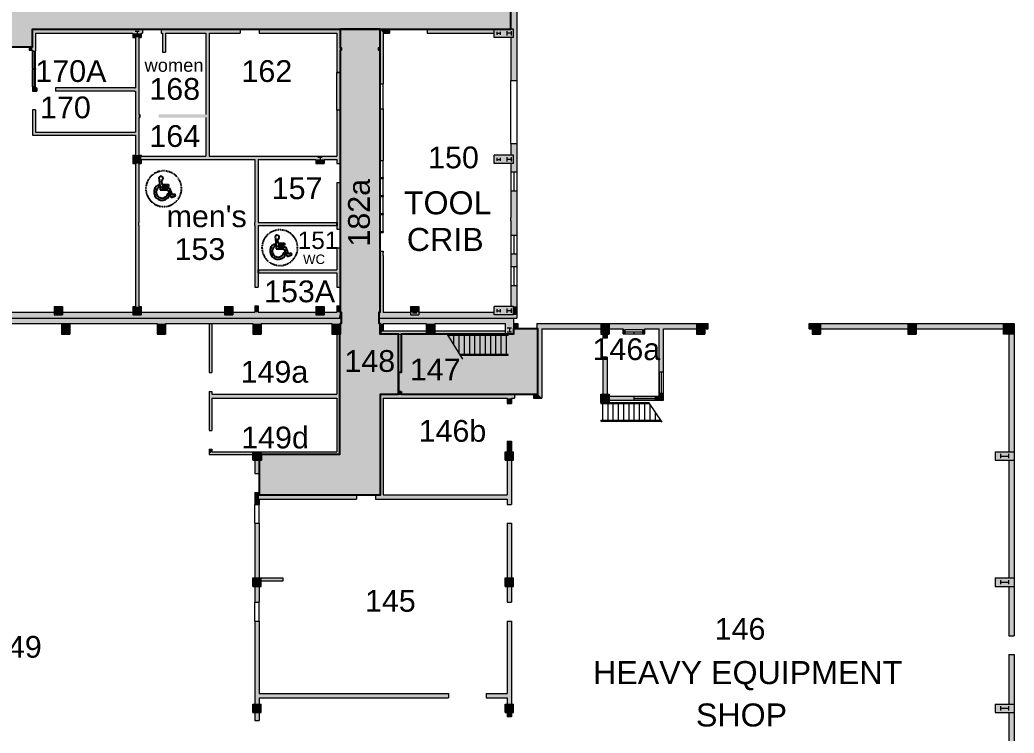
# Model space of a CAD drawing. Extents: x 268 to 100406, y 480 to 72572.
# Drawn here: x 1705 to 3596, y 1667 to 3025 of the extents above; entities that cross this region are included whole.
import ezdxf

# ---------------------------------------------------------------- set-up
doc = ezdxf.new("R2010")
doc.units = 0
doc.header["$LTSCALE"] = 0.5
doc.header["$MEASUREMENT"] = 0
doc.linetypes.add('Dash', pattern=[6, 3, -3])
doc.layers.get('0').update_dxf_attribs({"linetype": 'CONTINUOUS'})
for name, color, linetype in [('CORRIDOR HATCH', 253, 'CONTINUOUS'), ('Room Names', 7, 'CONTINUOUS'), ('SOLID', 7, 'CONTINUOUS')]:
    doc.layers.add(name, color=color, linetype=linetype)
for name, color, linetype, lineweight in [('STAIR', 7, 'CONTINUOUS', 0), ('TEXT', 7, 'CONTINUOUS', 0), ('WALL', 7, 'CONTINUOUS', 0), ('WALLS', 7, 'CONTINUOUS', 0)]:
    doc.layers.add(name, color=color, linetype=linetype, lineweight=lineweight)
doc.styles.add('STANDARD 2', font='arial.ttf')
doc.styles.add('techic', font='arial.ttf')

# ---------------------------------------------------------------- blocks, each defined once
blk = doc.blocks.new('COL')
at = {"layer": 'WALL'}
for p, q in [((-8, 8), (29, 8)), ((-8, -8), (-8, 8)), ((-4, -4), (-4, 4)), ((-4, 0), (4, 0)), ((4, -4), (4, 4)), ((17, -3), (17, 3)), ((23, 0), (17, 0)), ((23, -3), (23, 3)), ((29, -8), (29, 8)), ((-8, -8), (29, -8))]:
    blk.add_line(p, q, dxfattribs=at)
blk = doc.blocks.new('A$C29E779FC')
for p, q in [((531, 915), (538, 814)), ((563, 1145), (597, 702)), ((653, 1103), (666, 934)), ((666, 934), (945, 934)), ((673, 851), (677, 788)), ((945, 851), (673, 851)), ((945, 934), (945, 851)), ((597, 702), (926, 702)), ((677, 788), (984, 788)), ((926, 702), (1059, 375)), ((930, 568), (982, 441)), ((984, 788), (1107, 487)), ((1059, 375), (1249, 451)), ((1107, 487), (1221, 533)), ((1249, 451), (1221, 533))]:
    blk.add_line(p, q)
at = {"linetype": 'Dash'}
for start, end in [(0, 180), (180, 0)]:
    blk.add_arc((750, 750), 750, start, end, dxfattribs=at)
for centre, radius, start, end in [((639, 1189), 88.1, 279.5296, 210.6777), ((682, 607), 343, 116.094, 331.0081), ((682, 607), 252, 124.6842, 350.9794)]:
    blk.add_arc(centre, radius, start, end)

msp = doc.modelspace()

# ---------------------------------------------------------------- hatches: boundary and pattern name
at = {"layer": 'CORRIDOR HATCH'}
h = msp.add_hatch(color=256, dxfattribs=at)
h.dxf.hatch_style = 1
h.paths.add_polyline_path([(2429.5, 2317.6), (2429.5, 2312.6), (2689.6, 2312.8), (2689.6, 2436.8), (2643.6, 2436.8), (2643.6, 2426.8), (2429.5, 2426.8), (2429.5, 2353.6), (2424.5, 2353.6), (2424.5, 2317.6)])
h.paths.add_polyline_path([(2313.5, 3007.3), (2313.5, 2971.3), (2315.5, 2971.3), (2315.5, 2967.3), (2313.5, 2967.3), (2313.5, 2468.3), (2315.6, 2468.3), (2315.6, 2446.8), (2313.6, 2446.8), (2313.6, 2426.8), (2312.5, 2426.6), (2312.5, 2197.6), (2163.6, 2197.6), (2163.6, 2186.6), (2159.4, 2186.6), (2159.6, 2120.8), (2390.4, 2120.8), (2390.4, 2312.6), (2424.5, 2312.6), (2424.5, 2426.6), (2389.6, 2426.8), (2389.6, 2446.8), (2387.6, 2446.8), (2387.6, 2468.3), (2389.5, 2468.3), (2389.5, 2967.3), (2387.5, 2967.3), (2387.5, 2971.3), (2389.5, 2971.3), (2389.5, 3007.3)])
h.paths.add_polyline_path([(2451.5, 3197.3), (2451.5, 3101.3), (2582.4, 3101.3), (2582.4, 3095.3), (2618.4, 3095.3), (2618.4, 3101.3), (2638.5, 3101.3), (2638.5, 3113.3), (2649.5, 3113.3), (2649.5, 3185.3), (2638.5, 3185.3), (2638.5, 3197.3)])
h.paths.add_polyline_path([(753.5, 3093.3), (753.5, 3085.3), (747.5, 3085.3), (747.5, 3013.3), (753.5, 3013.3), (753.5, 3005.3), (865.5, 3005.3), (865.5, 2973.3), (945.5, 2973.3), (945.5, 3007.3), (1680.5, 3007.3), (1680.5, 2973.3), (1728.5, 2973.3), (1728.5, 3007.3), (2313.5, 3007.3), (2389.5, 3007.3), (2638.5, 3007.3), (2638.5, 3095.3), (2389.5, 3095.3), (2389.5, 3129.3), (2313.5, 3129.3), (2313.5, 3095.3), (1383.5, 3095.3), (1383.5, 3129.3), (1335.5, 3129.3), (1335.5, 3095.3), (945.5, 3095.3), (945.5, 3127.3), (877.5, 3127.3), (875.5, 3127.3), (875.5, 3093.3)])
h.paths.add_polyline_path([(276.5, 2972.3), (276.5, 2780.3), (372.5, 2780.3), (372.5, 2930.3), (380.5, 2930.3), (380.5, 2966.3), (372.5, 2966.3), (372.5, 2972.3)])
h.paths.add_polyline_path([(376.5, 3091.3), (376.5, 3019.3), (380.5, 3019.3), (380.5, 2980.3), (464.5, 2980.3), (464.5, 3019.3), (468.5, 3019.3), (468.5, 2976.3), (380.5, 2976.3), (380.5, 2860.3), (580, 2860.3), (580, 3005.3), (747.5, 3005.3), (747.5, 3093.3), (468.5, 3093.3), (468.5, 3091.3), (464.5, 3091.3), (464.5, 3093.3), (380.5, 3093.3), (380.5, 3091.3)])
at = {"layer": 'SOLID'}
for points in [[(2307.5, 2852.8), (2313.5, 2852.8), (2313.5, 2924.8), (2307.5, 2924.8)], [(2307.5, 2639.3), (2307.5, 2633.3), (2307.5, 2626.7), (2313.5, 2626.7), (2313.5, 2715.3), (2307.5, 2715.3)], [(2307.5, 2549.3), (2157.5, 2549.3), (2157.5, 2543.3), (2307.5, 2543.3), (2307.5, 2516.3), (2313.5, 2516.3), (2313.5, 2590.7), (2307.5, 2590.7)], [(2163.6, 1962.8), (2204.7, 1962.8), (2204.7, 1956.8), (2163.6, 1956.8)]]:
    msp.add_hatch(color=256, dxfattribs=at).paths.add_polyline_path(points)

# ---------------------------------------------------------------- linework, layer by layer
at = {"layer": 'CORRIDOR HATCH'}
msp.add_lwpolyline([(747.5, 3085.3), (747.5, 3013.3), (753.5, 3013.3), (753.5, 3005.3), (865.5, 3005.3), (865.5, 2973.3), (945.5, 2973.3), (945.5, 3007.3), (1680.5, 3007.3), (1680.5, 2973.3), (1728.5, 2973.3), (1728.5, 3007.3), (2313.5, 3007.3), (2389.5, 3007.3), (2638.5, 3007.3), (2638.5, 3095.3)], dxfattribs=at)
for points in [[(2313.5, 3007.3), (2313.5, 2971.3), (2315.5, 2971.3), (2315.5, 2967.3), (2313.5, 2967.3), (2313.5, 2468.3), (2315.6, 2468.3), (2315.6, 2446.8), (2313.6, 2446.8), (2313.6, 2426.8), (2312.5, 2426.6), (2312.5, 2197.6), (2163.6, 2197.6), (2163.6, 2186.6), (2159.4, 2186.6), (2159.6, 2120.8), (2390.4, 2120.8), (2390.4, 2312.6), (2424.5, 2312.6), (2424.5, 2426.6), (2389.6, 2426.8), (2389.6, 2446.8), (2387.6, 2446.8), (2387.6, 2468.3), (2389.5, 2468.3), (2389.5, 2967.3), (2387.5, 2967.3), (2387.5, 2971.3), (2389.5, 2971.3), (2389.5, 3007.3)], [(2429.5, 2317.6), (2429.5, 2312.6), (2689.6, 2312.8), (2689.6, 2436.8), (2643.6, 2436.8), (2643.6, 2426.8), (2429.5, 2426.8), (2429.5, 2353.6), (2424.5, 2353.6), (2424.5, 2317.6)]]:
    msp.add_lwpolyline(points, close=True, dxfattribs=at)
at = {"layer": 'SOLID'}
for p, q in [((2307.5, 2639.3), (2307.5, 2633.3)), ((2157.5, 2549.3), (2157.5, 2543.3)), ((2159.6, 2120.8), (2159.6, 2120.8)), ((2159.6, 2120.8), (2159.6, 2120.8))]:
    msp.add_line(p, q, dxfattribs=at)
for points in [[(2638.5, 3113.3), (2649.5, 3113.3), (2638.5, 2909.3), (2649.5, 2909.3)], [(1937.5, 3007.3), (1937.5, 2999.3), (1728.5, 3007.3), (1734.5, 2999.3)], [(1728.5, 3007.3), (1728.5, 2965.3), (1734.5, 2999.3), (1734.5, 2965.3)], [(2123.5, 3007.3), (2123.5, 2999.3), (1973.5, 3007.3), (1973.5, 2999.3)], [(2307.5, 2999.3), (2313.5, 3007.3), (2159.5, 2999.3), (2159.5, 3007.3)], [(2307.5, 2924.8), (2313.5, 2924.8), (2307.5, 2999.3), (2313.5, 3007.3)], [(2389.5, 2903.3), (2395.5, 2903.3), (2389.5, 3007.3), (2395.5, 2999.3)], [(2389.5, 3007.3), (2395.5, 2999.3), (2407.5, 3007.3), (2407.5, 2999.3)], [(2479.5, 3007.3), (2479.5, 2999.3), (2606.5, 3007.3), (2606.5, 2999.3)], [(2606.5, 2991.3), (2606.5, 3007.3), (2643.5, 2991.3), (2643.5, 3007.3)], [(1919.5, 2991.3), (1919.5, 2999.3), (1935.5, 2991.3), (1935.5, 2999.3)], [(1924.5, 2767.3), (1930.5, 2767.3), (1924.5, 2991.3), (1930.5, 2991.3)], [(1981.5, 2963.3), (1975.5, 2963.3), (1981.5, 2999.3), (1975.5, 2999.3)], [(2058.5, 2765.3), (2064.5, 2765.3), (2058.5, 2999.3), (2064.5, 2999.3)], [(1722.5, 2973.3), (1722.5, 2967.3), (1728.5, 2973.3), (1728.5, 2967.3)], [(2387.5, 2967.3), (2389.5, 2967.3), (2387.5, 2971.3), (2389.5, 2971.3)], [(1728.5, 2897.3), (1728.5, 2889.3), (1734.5, 2897.3), (1734.5, 2895.3)], [(1728.5, 2889.3), (1736.5, 2889.3), (1734.5, 2895.3), (1736.5, 2895.3)], [(1772.5, 2889.3), (1772.5, 2895.3), (1924.5, 2889.3), (1924.5, 2895.3)], [(1734.5, 2811.3), (1728.5, 2805.3), (1734.5, 2853.3), (1728.5, 2853.3)], [(1932.5, 2838.8), (1930.5, 2838.8), (1932.5, 2844.8), (1930.5, 2844.8)], [(1968.5, 2844.8), (1968.5, 2838.8), (2058.5, 2844.8), (2058.5, 2838.8)], [(2307.5, 2852.8), (2313.5, 2852.8), (2307.5, 2751.3), (2313.5, 2751.3)], [(2389.5, 2855.3), (2395.5, 2855.3), (2389.5, 2757.3), (2395.5, 2757.3)], [(1924.5, 2811.3), (1924.5, 2805.3), (1734.5, 2811.3), (1728.5, 2805.3)], [(2638.5, 2735.3), (2649.5, 2735.3), (2638.5, 2789.3), (2649.5, 2789.3)], [(1919.5, 2751.3), (1935.5, 2751.3), (1919.5, 2767.3), (1935.5, 2767.3)], [(2307.5, 2759.3), (2307.5, 2765.3), (1935.5, 2759.3), (1935.5, 2765.3)], [(2606.5, 2767.3), (2638.5, 2767.3), (2606.5, 2751.3), (2638.5, 2751.3)], [(1924.5, 2479.3), (1930.5, 2479.3), (1924.5, 2751.3), (1930.5, 2751.3)], [(2151.5, 2759.3), (2157.5, 2759.3), (2151.5, 2516.3), (2157.5, 2516.3)], [(2267.5, 2751.3), (2267.5, 2759.3), (2283.5, 2751.3), (2283.5, 2759.3)], [(2389.5, 2723), (2389.5, 2725), (2395.5, 2723), (2395.5, 2725)], [(2389.5, 2688.8), (2395.5, 2688.8), (2389.5, 2690.8), (2395.5, 2690.8)], [(2638.5, 2699.3), (2649.5, 2699.3), (2638.5, 2615.3), (2649.5, 2615.3)], [(2389.5, 2654.5), (2395.5, 2654.5), (2389.5, 2656.5), (2395.5, 2656.5)], [(2157.5, 2633.3), (2157.5, 2639.3), (2307.5, 2633.3), (2307.5, 2639.3)], [(2389.5, 2620.3), (2395.5, 2620.3), (2389.5, 2622.3), (2395.5, 2622.3)], [(2389.5, 2584.3), (2395.5, 2584.3), (2389.5, 2468.3), (2395.5, 2468.3)], [(2638.5, 2579.3), (2649.5, 2579.3), (2638.5, 2555.3), (2649.5, 2555.3)], [(2638.5, 2519.3), (2638.5, 2479.3), (2649.5, 2519.3), (2649.5, 2479.5)], [(1785.5, 2463.3), (1785.5, 2479.3), (1769.5, 2463.3), (1769.5, 2479.3)], [(1919.5, 2463.3), (1935.5, 2463.3), (1919.5, 2479.3), (1935.5, 2479.3)], [(2093.5, 2479.3), (2109.5, 2479.3), (2093.5, 2463.3), (2109.5, 2463.3)], [(2151.5, 2480.3), (2157.5, 2480.3), (2151.5, 2468.3), (2157.5, 2468.3)], [(2267.5, 2479.3), (2283.5, 2479.3), (2267.5, 2463.3), (2283.5, 2463.3)], [(2313.5, 2468.3), (2307.5, 2468.3), (2313.5, 2480.3), (2307.5, 2480.3)], [(2447.5, 2479.3), (2447.5, 2468.3), (2463.5, 2479.3), (2463.5, 2468.3)], [(2606.5, 2479.3), (2606.5, 2463.3), (2643.5, 2479.3), (2643.5, 2463.3)], [(2649.5, 2479.5), (2643.5, 2479.3), (2649.5, 2463.2), (2643.5, 2463.3)], [(1435.6, 2468.3), (1435.6, 2457.3), (1935.5, 2468.3), (1935.2, 2457.3)], [(1935.5, 2468.3), (1935.2, 2457.3), (2313.5, 2468.3), (2315.6, 2457.3)], [(2606.5, 2468.3), (2606.4, 2457.3), (2387.6, 2468.3), (2387.6, 2457.3)], [(2606.5, 2463.3), (2606.4, 2457.3), (2649.5, 2463.2), (2649.5, 2457.3)], [(1435.6, 2457.3), (1435.6, 2446.8), (1799.1, 2457.3), (1799.6, 2446.8)], [(1783.6, 2426.8), (1799.6, 2426.8), (1783.6, 2446.8), (1799.6, 2446.8)], [(2315.6, 2446.8), (2315.6, 2457.3), (1799.6, 2446.8), (1792.8, 2457.3)], [(1965.6, 2426.8), (1981.6, 2426.8), (1965.6, 2446.8), (1981.6, 2446.8)], [(2064.4, 2353.6), (2069.4, 2353.6), (2064.4, 2446.8), (2069.4, 2446.8)], [(2147.6, 2426.8), (2163.6, 2426.8), (2147.6, 2446.8), (2163.6, 2446.8)], [(2297.6, 2426.8), (2313.6, 2426.8), (2297.6, 2446.8), (2313.6, 2446.8)], [(2387.6, 2446.8), (2387.6, 2457.3), (2627.6, 2446.8), (2643.6, 2457.3)], [(2389.6, 2426.8), (2395.6, 2432.8), (2389.6, 2446.8), (2395.6, 2446.8)], [(2493.6, 2426.8), (2477.6, 2426.8), (2493.6, 2446.8), (2477.6, 2446.8)], [(2643.6, 2426.8), (2627.6, 2426.8), (2643.6, 2457.3), (2627.6, 2446.8)], [(2651.6, 2436.8), (2643.6, 2436.8), (2651.6, 2446.8), (2643.6, 2446.8)], [(2687.6, 2436.8), (2687.6, 2446.8), (2809.6, 2436.8), (2809.6, 2446.8)], [(2809.6, 2426.8), (2825.6, 2426.8), (2809.6, 2446.8), (2825.6, 2446.8)], [(2825.6, 2436.8), (2825.6, 2446.8), (2991.6, 2436.8), (2991.6, 2446.8)], [(2991.6, 2426.8), (2991.6, 2446.8), (3007.6, 2426.8), (3007.6, 2446.8)], [(3007.6, 2446.8), (3013.6, 2446.8), (3007.6, 2436.8), (3013.6, 2436.8)], [(3205.6, 2446.8), (3205.6, 2436.8), (3211.6, 2446.8), (3211.6, 2436.8)], [(3211.6, 2446.8), (3227.6, 2446.8), (3211.6, 2426.8), (3227.6, 2426.8)], [(3393.6, 2436.8), (3393.6, 2446.8), (3227.6, 2436.8), (3227.6, 2446.8)], [(3409.6, 2426.8), (3393.6, 2426.8), (3409.6, 2446.8), (3393.6, 2446.8)], [(3575.6, 2436.8), (3575.6, 2446.8), (3409.6, 2436.8), (3409.6, 2446.8)], [(3575.6, 2426.8), (3595.6, 2426.8), (3575.6, 2446.8), (3595.6, 2446.8)], [(2307.5, 2202.6), (2312.5, 2197.6), (2307.5, 2426.8), (2312.5, 2426.8)], [(2389.6, 2426.8), (2395.6, 2432.8), (2477.6, 2426.8), (2477.6, 2432.8)], [(2424.5, 2353.6), (2429.5, 2353.6), (2424.5, 2426.8), (2429.5, 2426.8)], [(2493.6, 2426.8), (2627.6, 2426.8), (2493.6, 2432.8), (2627.6, 2432.8)], [(2697.6, 2436.8), (2689.6, 2436.8), (2697.6, 2304.8), (2689.6, 2312.8)], [(2813.6, 2426.8), (2813.6, 2418.9), (2821.6, 2426.8), (2821.6, 2418.9)], [(2851.9, 2427.3), (2855.9, 2427.3), (2851.9, 2436.8), (2855.9, 2435.3)], [(2851.9, 2436.8), (2855.9, 2435.3), (2892.9, 2436.8), (2888.9, 2435.3)], [(2892.9, 2436.8), (2888.9, 2435.3), (2892.9, 2427.3), (2888.9, 2427.3)], [(2920.6, 2436.8), (2928.6, 2436.8), (2920.6, 2354.6), (2928.6, 2354.6)], [(3585.6, 2202.8), (3595.6, 2202.8), (3585.6, 2426.8), (3595.6, 2426.8)], [(2813.6, 2382.9), (2813.6, 2312.8), (2821.6, 2382.9), (2821.6, 2312.8)], [(2064.4, 2243.6), (2069.4, 2243.6), (2064.4, 2317.6), (2069.4, 2317.6)], [(2069.4, 2304.6), (2069.4, 2312.6), (2307.5, 2304.6), (2307.5, 2312.6)], [(2390.4, 2120.8), (2395.4, 2120.8), (2390.4, 2312.6), (2395.4, 2304.6)], [(2390.4, 2312.6), (2395.4, 2304.6), (2645.6, 2312.6), (2645.6, 2304.8)], [(2424.5, 2317.6), (2429.5, 2317.6), (2424.5, 2312.6), (2429.5, 2312.6)], [(2681.6, 2304.8), (2697.6, 2304.8), (2681.6, 2312.8), (2689.6, 2312.8)], [(2809.6, 2312.8), (2825.6, 2312.8), (2809.6, 2296.8), (2825.6, 2296.8)], [(2825.6, 2308.8), (2825.6, 2300.8), (2873.1, 2308.8), (2873.1, 2300.8)], [(2913.1, 2308.8), (2913.1, 2300.8), (2920.6, 2308.8), (2928.6, 2300.8)], [(2920.6, 2308.8), (2928.6, 2300.8), (2920.6, 2314.6), (2928.6, 2314.6)], [(2631.6, 2304.8), (2639.6, 2304.8), (2631.6, 2294.8), (2639.6, 2294.8)], [(2631.6, 2202.8), (2639.6, 2202.8), (2631.6, 2222.8), (2639.6, 2222.8)], [(2064.4, 2207.6), (2069.4, 2207.6), (2064.4, 2197.6), (2069.4, 2202.6)], [(2064.4, 2197.6), (2069.4, 2202.6), (2147.6, 2197.6), (2147.6, 2202.6)], [(2147.6, 2186.6), (2163.6, 2186.6), (2147.6, 2202.6), (2163.6, 2202.6)], [(2163.6, 2197.6), (2163.6, 2202.6), (2312.5, 2197.6), (2307.5, 2202.6)], [(2627.6, 2186.8), (2643.6, 2186.8), (2627.6, 2202.8), (2643.6, 2202.8)], [(3559.6, 2186.8), (3559.6, 2202.8), (3595.6, 2186.8), (3595.6, 2202.8)], [(2151.4, 2161.6), (2159.4, 2161.6), (2151.4, 2186.6), (2159.4, 2186.6)], [(2631.6, 2102.8), (2639.6, 2102.8), (2631.6, 2186.8), (2639.6, 2186.8)], [(3585.6, 1962.8), (3595.6, 1962.8), (3585.6, 2186.8), (3595.6, 2186.8)], [(2151.6, 2125.6), (2159.6, 2125.6), (2151.6, 2102.8), (2159.6, 2102.8)], [(2344.7, 2112.8), (2344.7, 2120.8), (2159.6, 2112.8), (2159.6, 2120.8)], [(2380.7, 2112.8), (2380.7, 2120.8), (2631.6, 2112.8), (2631.6, 2120.8)], [(2151.6, 1962.8), (2159.6, 1962.8), (2151.6, 2066.8), (2159.6, 2066.8)], [(2631.6, 1962.8), (2639.6, 1962.8), (2631.6, 2066.8), (2639.6, 2066.8)], [(2147.6, 1962.8), (2147.6, 1946.8), (2163.6, 1962.8), (2163.6, 1946.8)], [(2627.6, 1946.8), (2643.6, 1946.8), (2627.6, 1962.8), (2643.6, 1962.8)], [(3559.6, 1946.8), (3559.6, 1962.8), (3595.6, 1946.8), (3595.6, 1962.8)], [(2151.6, 1916.8), (2159.6, 1916.8), (2151.6, 1946.8), (2159.6, 1946.8)], [(2631.6, 1916.8), (2639.6, 1916.8), (2631.6, 1946.8), (2639.6, 1946.8)], [(3585.6, 1852.8), (3595.6, 1852.8), (3585.6, 1946.8), (3595.6, 1946.8)], [(2151.6, 1691.4), (2159.6, 1691.4), (2151.6, 1880.8), (2159.6, 1880.8)], [(2631.6, 1880.8), (2639.6, 1880.8), (2631.6, 1722.8), (2639.6, 1722.8)], [(3585.6, 1722.8), (3595.6, 1722.8), (3585.6, 1816.8), (3595.6, 1816.8)], [(2519.6, 1734.8), (2519.6, 1742.8), (2159.6, 1734.8), (2159.6, 1742.8)], [(2591.6, 1734.8), (2591.6, 1742.8), (2631.6, 1734.8), (2631.6, 1742.8)], [(2163.6, 1706.8), (2147.6, 1706.8), (2163.6, 1722.8), (2147.6, 1722.8)], [(2627.6, 1706.8), (2627.6, 1722.8), (2643.6, 1706.8), (2643.6, 1722.8)], [(3559.6, 1706.8), (3559.6, 1722.8), (3595.6, 1706.8), (3595.6, 1722.8)], [(2631.6, 1698.6), (2631.6, 1706.8), (2639.6, 1698.6), (2639.6, 1706.8)], [(3585.6, 1482.8), (3595.6, 1482.8), (3585.6, 1706.8), (3595.6, 1706.8)]]:
    msp.add_solid(points, dxfattribs=at)
at = {"layer": 'STAIR'}
for p, q in [((1728.5, 2932.3), (1728.5, 2965.3)), ((1731.5, 2932.3), (1731.5, 2965.3)), ((1734.5, 2932.3), (1734.5, 2965.3)), ((1728.5, 2897.3), (1728.5, 2930.3)), ((1731.5, 2897.3), (1731.5, 2930.3)), ((1734.5, 2897.3), (1734.5, 2930.3)), ((2389.5, 2855.3), (2389.5, 2903.3)), ((2395.5, 2855.3), (2395.5, 2903.3)), ((2638.5, 2789.3), (2638.5, 2909.3)), ((2649.5, 2909.3), (2649.5, 2789.3)), ((2389.5, 2725), (2389.5, 2757.3)), ((2395.5, 2725), (2395.5, 2757.3)), ((2638.5, 2735.3), (2638.5, 2699.3)), ((2649.5, 2735.3), (2649.5, 2699.3)), ((2389.5, 2690.8), (2389.5, 2723)), ((2395.5, 2690.8), (2395.5, 2723)), ((2389.5, 2656.5), (2389.5, 2688.8)), ((2395.5, 2656.5), (2395.5, 2688.8)), ((2389.5, 2622.3), (2389.5, 2654.5)), ((2395.5, 2622.3), (2395.5, 2654.5)), ((2638.5, 2615.3), (2638.5, 2579.3)), ((2649.5, 2615.3), (2649.5, 2579.3)), ((2638.5, 2555.3), (2638.5, 2519.3)), ((2649.5, 2555.3), (2649.5, 2519.3)), ((2516.4, 2427.5), (2546.5, 2379.4)), ((2633, 2426), (2517.3, 2426)), ((2633, 2424), (2518.6, 2424)), ((2519.4, 2424), (2519.4, 2422.7)), ((2529.4, 2424), (2529.4, 2406.8)), ((2539.4, 2424), (2539.4, 2390.8)), ((2549.4, 2424), (2549.4, 2388)), ((2559.4, 2424), (2559.4, 2388)), ((2569.4, 2424), (2569.4, 2388)), ((2579.4, 2424), (2579.4, 2388)), ((2589.4, 2424), (2589.4, 2388)), ((2599.4, 2424), (2599.4, 2388)), ((2609.4, 2424), (2609.4, 2388)), ((2619.4, 2424), (2619.4, 2388)), ((2629.4, 2424), (2629.4, 2388)), ((2633, 2424), (2633, 2426)), ((2855.9, 2427.3), (2855.9, 2435.3)), ((2855.9, 2435.3), (2888.9, 2435.3)), ((2855.9, 2431.3), (2888.9, 2431.3)), ((2855.9, 2427.3), (2888.9, 2427.3)), ((2872.4, 2431.3), (2872.4, 2427.3)), ((2888.9, 2435.3), (2888.9, 2427.3)), ((2633, 2388), (2541.1, 2388)), ((2633, 2386), (2542.4, 2386)), ((2633, 2386), (2633, 2388)), ((2928.6, 2354.6), (2920.6, 2354.6)), ((2920.6, 2354.6), (2920.6, 2314.6)), ((2924.6, 2314.6), (2924.6, 2354.6)), ((2928.6, 2314.6), (2928.6, 2354.6)), ((2873.1, 2300.8), (2873.1, 2308.8)), ((2873.1, 2308.8), (2913.1, 2308.8)), ((2913.1, 2308.8), (2913.1, 2300.8)), ((2920.6, 2314.6), (2928.6, 2314.6)), ((2809.6, 2296.8), (2809.6, 2294.8)), ((2809.6, 2296.8), (2900.5, 2296.8)), ((2809.6, 2294.8), (2901.4, 2294.8)), ((2813.2, 2262.8), (2813.2, 2294.8)), ((2823.2, 2262.8), (2823.2, 2294.8)), ((2833.2, 2262.8), (2833.2, 2294.8)), ((2843.2, 2262.8), (2843.2, 2294.8)), ((2853.2, 2262.8), (2853.2, 2294.8)), ((2863.2, 2262.8), (2863.2, 2294.8)), ((2873.1, 2304.8), (2913.1, 2304.8)), ((2913.1, 2300.8), (2873.1, 2300.8)), ((2873.2, 2262.8), (2873.2, 2294.8)), ((2883.2, 2262.8), (2883.2, 2294.8)), ((2893.2, 2262.8), (2893.2, 2294.8)), ((2926.2, 2259.2), (2900.5, 2296.8)), ((2901.4, 2294.8), (2901.9, 2294.8)), ((2903.2, 2291.9), (2903.2, 2292.9)), ((2903.2, 2262.8), (2903.2, 2291.9)), ((2913.2, 2276), (2913.2, 2278.2)), ((2913.2, 2262.8), (2913.2, 2276)), ((2809.6, 2262.8), (2809.6, 2260.8)), ((2809.6, 2262.8), (2923.8, 2262.8)), ((2809.6, 2260.8), (2925.2, 2260.8)), ((2923.2, 2262.8), (2923.2, 2263.6))]:
    msp.add_line(p, q, dxfattribs=at)
at = {"layer": 'WALL'}
for p, q in [((2638.5, 3113.3), (2638.5, 3007.3)), ((2649.5, 3113.3), (2649.5, 2909.3)), ((1728.5, 3007.3), (1728.5, 2973.3)), ((1728.5, 3007.3), (1937.5, 3007.3)), ((1919.5, 3007.3), (1924.5, 3007.3)), ((1930.5, 3007.3), (1935.5, 3007.3)), ((1937.5, 3007.3), (1937.5, 2999.3)), ((1973.5, 3007.3), (1973.5, 2999.3)), ((1973.5, 3007.3), (2123.5, 3007.3)), ((2123.5, 3007.3), (2123.5, 2999.3)), ((2159.5, 3007.3), (2159.5, 2999.3)), ((2159.5, 3007.3), (2313.5, 3007.3)), ((2313.5, 3007.3), (2313.5, 2971.3)), ((2389.5, 3007.3), (2407.5, 3007.3)), ((2389.5, 3007.3), (2389.5, 2903.3)), ((2407.5, 3007.3), (2407.5, 2999.3)), ((2479.5, 3007.3), (2479.5, 2999.3)), ((2479.5, 3007.3), (2638.5, 3007.3)), ((1734.5, 2999.3), (1734.5, 2965.3)), ((1734.5, 2999.3), (1919.5, 2999.3)), ((1919.5, 2999.3), (1919.5, 2991.3)), ((1919.5, 2991.3), (1924.5, 2991.3)), ((1923.5, 3003.3), (1931.5, 3003.3)), ((1923.5, 2995.3), (1931.5, 2995.3)), ((1924.5, 2991.3), (1924.5, 2895.3)), ((1927.5, 3003.3), (1927.5, 2995.3)), ((1930.5, 2991.3), (1930.5, 2844.8)), ((1930.5, 2991.3), (1935.5, 2991.3)), ((1935.5, 2999.3), (1935.5, 2991.3)), ((1935.5, 2999.3), (1937.5, 2999.3)), ((1973.5, 2999.3), (1975.5, 2999.3)), ((1975.5, 2999.3), (1975.5, 2963.3)), ((1981.5, 2999.3), (1981.5, 2963.3)), ((1981.5, 2999.3), (2058.5, 2999.3)), ((2058.5, 2999.3), (2058.5, 2844.8)), ((2064.5, 2999.3), (2064.5, 2765.3)), ((2064.5, 2999.3), (2123.5, 2999.3)), ((2159.5, 2999.3), (2307.5, 2999.3)), ((2307.5, 2999.3), (2307.5, 2924.8)), ((2395.5, 2999.3), (2407.5, 2999.3)), ((2395.5, 2999.3), (2395.5, 2903.3)), ((2479.5, 2999.3), (2606.5, 2999.3)), ((2638.5, 2991.3), (2638.5, 2909.3)), ((1722.5, 2973.3), (1722.5, 2967.3)), ((1722.5, 2973.3), (1728.5, 2973.3)), ((2313.5, 2971.3), (2315.5, 2971.3)), ((2315.5, 2971.3), (2315.5, 2967.3)), ((2387.5, 2971.3), (2387.5, 2967.3)), ((2387.5, 2971.3), (2389.5, 2971.3)), ((1722.5, 2967.3), (1728.5, 2967.3)), ((1728.5, 2967.3), (1728.5, 2965.3)), ((1728.5, 2965.3), (1734.5, 2965.3)), ((1975.5, 2963.3), (1981.5, 2963.3)), ((2313.5, 2967.3), (2315.5, 2967.3)), ((2313.5, 2967.3), (2313.5, 2924.8)), ((2387.5, 2967.3), (2389.5, 2967.3)), ((1728.5, 2932.3), (1734.5, 2932.3)), ((1728.5, 2932.3), (1728.5, 2930.3)), ((1734.5, 2932.3), (1734.5, 2930.3)), ((1734.5, 2930.3), (1728.5, 2930.3)), ((2313.5, 2924.8), (2307.5, 2924.8)), ((1734.5, 2897.3), (1728.5, 2897.3)), ((1728.5, 2897.3), (1728.5, 2889.3)), ((1734.5, 2897.3), (1734.5, 2895.3)), ((1734.5, 2895.3), (1736.5, 2895.3)), ((1736.5, 2895.3), (1736.5, 2889.3)), ((1772.5, 2895.3), (1772.5, 2889.3)), ((1922.5, 2895.3), (1772.5, 2895.3)), ((1922.5, 2895.3), (1924.5, 2895.3)), ((2389.5, 2903.3), (2395.5, 2903.3)), ((2638.5, 2909.3), (2649.5, 2909.3)), ((1728.5, 2889.3), (1736.5, 2889.3)), ((1922.5, 2889.3), (1772.5, 2889.3)), ((1922.5, 2889.3), (1924.5, 2889.3)), ((1924.5, 2889.3), (1924.5, 2811.3)), ((1728.5, 2853.3), (1728.5, 2805.3)), ((1734.5, 2853.3), (1728.5, 2853.3)), ((1734.5, 2853.3), (1734.5, 2811.3)), ((1930.5, 2844.8), (1932.5, 2844.8)), ((1930.5, 2838.8), (1932.5, 2838.8)), ((1930.5, 2838.8), (1930.5, 2767.3)), ((1932.5, 2844.8), (1932.5, 2838.8)), ((2058.5, 2838.8), (2058.5, 2765.3)), ((2313.5, 2852.8), (2307.5, 2852.8)), ((2307.5, 2852.8), (2307.5, 2765.3)), ((2313.5, 2852.8), (2313.5, 2751.3)), ((2389.5, 2855.3), (2395.5, 2855.3)), ((2389.5, 2855.3), (2389.5, 2757.3)), ((2395.5, 2855.3), (2395.5, 2765.3)), ((1728.5, 2805.3), (1924.5, 2805.3)), ((1734.5, 2811.3), (1924.5, 2811.3)), ((1924.5, 2805.3), (1924.5, 2767.3)), ((2638.5, 2789.3), (2649.5, 2789.3)), ((2638.5, 2789.3), (2638.5, 2767.3)), ((2649.5, 2789.3), (2649.5, 2735.3)), ((1919.5, 2767.3), (1924.5, 2767.3)), ((1919.5, 2767.3), (1919.5, 2751.3)), ((1923.5, 2763.3), (1931.5, 2763.3)), ((1927.5, 2763.3), (1927.5, 2755.3)), ((1930.5, 2767.3), (1935.5, 2767.3)), ((1935.5, 2767.3), (1935.5, 2765.3)), ((1935.5, 2765.3), (2058.5, 2765.3)), ((2064.5, 2765.3), (2307.5, 2765.3)), ((2271.5, 2763.3), (2279.5, 2763.3)), ((2275.5, 2763.3), (2275.5, 2755.3)), ((2395.5, 2765.3), (2395.5, 2759.3)), ((1919.5, 2751.3), (1924.5, 2751.3)), ((1923.5, 2755.3), (1931.5, 2755.3)), ((1924.5, 2751.3), (1924.5, 2479.3)), ((1930.5, 2751.3), (1930.5, 2639.3)), ((1930.5, 2751.3), (1935.5, 2751.3)), ((1935.5, 2759.3), (2151.5, 2759.3)), ((1935.5, 2759.3), (1935.5, 2751.3)), ((2151.5, 2759.3), (2151.5, 2639.3)), ((2157.5, 2759.3), (2157.5, 2639.3)), ((2157.5, 2759.3), (2267.5, 2759.3)), ((2267.5, 2759.3), (2267.5, 2751.3)), ((2267.5, 2751.3), (2283.5, 2751.3)), ((2271.5, 2755.3), (2279.5, 2755.3)), ((2283.5, 2759.3), (2307.5, 2759.3)), ((2283.5, 2759.3), (2283.5, 2751.3)), ((2307.5, 2759.3), (2307.5, 2751.3)), ((2307.5, 2751.3), (2313.5, 2751.3)), ((2389.5, 2757.3), (2395.5, 2757.3)), ((2395.5, 2759.3), (2395.5, 2757.3)), ((2638.5, 2751.3), (2638.5, 2735.3)), ((2389.5, 2725), (2395.5, 2725)), ((2389.5, 2725), (2389.5, 2723)), ((2395.5, 2725), (2395.5, 2723)), ((2638.5, 2735.3), (2649.5, 2735.3)), ((2644, 2735.3), (2644, 2699.3)), ((2307.5, 2715.3), (2313.5, 2715.3)), ((2307.5, 2715.3), (2307.5, 2639.3)), ((2313.5, 2715.3), (2313.5, 2626.7)), ((2389.5, 2723), (2395.5, 2723)), ((2389.5, 2690.8), (2395.5, 2690.8)), ((2389.5, 2690.8), (2389.5, 2688.8)), ((2389.5, 2688.8), (2395.5, 2688.8)), ((2395.5, 2690.8), (2395.5, 2688.8)), ((2638.5, 2699.3), (2649.5, 2699.3)), ((2638.5, 2699.3), (2638.5, 2648.3)), ((2649.5, 2699.3), (2649.5, 2615.3)), ((2389.5, 2656.5), (2395.5, 2656.5)), ((2389.5, 2656.5), (2389.5, 2654.5)), ((2389.5, 2654.5), (2395.5, 2654.5)), ((2395.5, 2656.5), (2395.5, 2654.5)), ((2638.5, 2642.3), (2638.5, 2648.3)), ((1930.5, 2633.3), (1930.5, 2639.3)), ((1930.5, 2633.3), (1930.5, 2479.3)), ((2151.5, 2633.3), (2151.5, 2639.3)), ((2151.5, 2633.3), (2151.5, 2516.3)), ((2157.5, 2639.3), (2307.5, 2639.3)), ((2157.5, 2633.3), (2307.5, 2633.3)), ((2157.5, 2633.3), (2157.5, 2549.3)), ((2307.5, 2633.3), (2307.5, 2626.7)), ((2638.5, 2642.3), (2638.5, 2615.3)), ((2307.5, 2626.7), (2313.5, 2626.7)), ((2389.5, 2622.3), (2395.5, 2622.3)), ((2389.5, 2622.3), (2389.5, 2620.3)), ((2389.5, 2620.3), (2395.5, 2620.3)), ((2395.5, 2622.3), (2395.5, 2620.3)), ((2638.5, 2615.3), (2649.5, 2615.3)), ((2644, 2615.3), (2644, 2579.3)), ((2307.5, 2590.7), (2313.5, 2590.7)), ((2307.5, 2590.7), (2307.5, 2549.3)), ((2313.5, 2590.7), (2313.5, 2516.3)), ((2389.5, 2584.3), (2395.5, 2584.3)), ((2389.5, 2584.3), (2389.5, 2468.3)), ((2395.5, 2584.3), (2395.5, 2582.3)), ((2395.5, 2576.3), (2395.5, 2582.3)), ((2395.5, 2576.3), (2395.5, 2468.3)), ((2638.5, 2579.3), (2649.5, 2579.3)), ((2638.5, 2579.3), (2638.5, 2555.3)), ((2649.5, 2579.3), (2649.5, 2555.3)), ((2638.5, 2555.3), (2649.5, 2555.3)), ((2644, 2555.3), (2644, 2519.3)), ((2157.5, 2549.3), (2307.5, 2549.3)), ((2157.5, 2543.3), (2307.5, 2543.3)), ((2157.5, 2543.3), (2157.5, 2516.3)), ((2307.5, 2543.3), (2307.5, 2516.3)), ((2151.5, 2516.3), (2157.5, 2516.3)), ((2307.5, 2516.3), (2313.5, 2516.3)), ((2638.5, 2519.3), (2649.5, 2519.3)), ((2638.5, 2519.3), (2638.5, 2479.3)), ((2649.5, 2519.3), (2649.5, 2457.3)), ((1769.5, 2479.3), (1785.5, 2479.3)), ((1769.5, 2479.3), (1769.5, 2463.3)), ((1785.5, 2479.3), (1785.5, 2463.3)), ((1919.5, 2479.3), (1919.5, 2463.3)), ((1919.5, 2479.3), (1924.5, 2479.3)), ((1930.5, 2479.3), (1935.5, 2479.3)), ((1935.5, 2479.3), (1935.5, 2463.3)), ((2093.5, 2479.3), (2109.5, 2479.3)), ((2093.5, 2479.3), (2093.5, 2463.3)), ((2109.5, 2479.3), (2109.5, 2463.3)), ((2151.5, 2480.3), (2157.5, 2480.3)), ((2151.5, 2480.3), (2151.5, 2468.3)), ((2157.5, 2480.3), (2157.5, 2468.3)), ((2267.5, 2479.3), (2283.5, 2479.3)), ((2267.5, 2479.3), (2267.5, 2463.3)), ((2283.5, 2479.3), (2283.5, 2463.3)), ((2307.5, 2480.3), (2307.5, 2468.3)), ((2307.5, 2480.3), (2313.5, 2480.3)), ((2313.5, 2480.3), (2313.5, 2468.3)), ((2447.5, 2479.3), (2463.5, 2479.3)), ((2447.5, 2479.3), (2447.5, 2463.3)), ((2463.5, 2479.3), (2463.5, 2463.3)), ((2606.5, 2463.3), (2606.5, 2479.3)), ((2643.5, 2479.3), (2606.5, 2479.3)), ((2643.5, 2463.3), (2643.5, 2479.3)), ((1485.5, 2468.3), (1769.5, 2468.3)), ((1769.5, 2463.3), (1785.5, 2463.3)), ((1773.5, 2475.3), (1781.5, 2475.3)), ((1773.5, 2467.3), (1781.5, 2467.3)), ((1777.5, 2475.3), (1777.5, 2467.3)), ((1785.5, 2468.3), (1919.5, 2468.3)), ((1919.5, 2463.3), (1935.5, 2463.3)), ((1923.5, 2475.3), (1931.5, 2475.3)), ((1923.5, 2467.3), (1931.5, 2467.3)), ((1927.5, 2475.3), (1927.5, 2467.3)), ((1935.5, 2468.3), (2093.5, 2468.3)), ((2093.5, 2463.3), (2109.5, 2463.3)), ((2097.5, 2475.3), (2105.5, 2475.3)), ((2097.5, 2467.3), (2105.5, 2467.3)), ((2101.5, 2475.3), (2101.5, 2467.3)), ((2109.5, 2468.3), (2151.5, 2468.3)), ((2157.5, 2468.3), (2267.5, 2468.3)), ((2267.5, 2463.3), (2283.5, 2463.3)), ((2271.5, 2475.3), (2279.5, 2475.3)), ((2271.5, 2467.3), (2279.5, 2467.3)), ((2275.5, 2475.3), (2275.5, 2467.3)), ((2283.5, 2468.3), (2307.5, 2468.3)), ((2313.5, 2468.3), (2315.6, 2468.3)), ((2315.6, 2468.3), (2315.6, 2446.8)), ((2387.6, 2468.3), (2389.5, 2468.3)), ((2387.6, 2468.3), (2387.6, 2446.8)), ((2395.5, 2468.3), (2447.5, 2468.3)), ((2447.5, 2463.3), (2463.5, 2463.3)), ((2451.5, 2475.3), (2459.5, 2475.3)), ((2451.5, 2467.3), (2459.5, 2467.3)), ((2455.5, 2475.3), (2455.5, 2467.3)), ((2463.5, 2468.3), (2518.5, 2468.3)), ((2518.5, 2468.3), (2524.5, 2468.3)), ((2524.5, 2468.3), (2606.5, 2468.3)), ((2643.5, 2463.3), (2606.5, 2463.3)), ((2612.5, 2468.3), (2612.5, 2474.3)), ((2612.5, 2471.3), (2618.5, 2471.3)), ((2618.5, 2468.3), (2618.5, 2474.3)), ((2631.5, 2467.3), (2631.5, 2475.3)), ((2639.5, 2471.3), (2631.5, 2471.3)), ((2639.5, 2467.3), (2639.5, 2475.3)), ((1435.6, 2457.3), (2315.6, 2457.3)), ((1435.6, 2457.3), (2315.6, 2457.3)), ((1579.6, 2446.8), (1783.6, 2446.8)), ((1777.6, 2446.8), (1805.6, 2446.8)), ((1783.6, 2446.8), (1783.6, 2426.8)), ((1799.6, 2446.8), (1799.6, 2426.8)), ((1799.6, 2446.8), (1965.6, 2446.8)), ((1965.6, 2446.8), (1965.6, 2426.8)), ((1981.6, 2446.8), (1981.6, 2426.8)), ((1981.6, 2446.8), (2147.6, 2446.8)), ((2064.4, 2446.6), (2064.4, 2446.8)), ((2064.4, 2446.6), (2064.4, 2353.6)), ((2069.4, 2446.6), (2069.4, 2446.8)), ((2069.4, 2446.6), (2069.4, 2353.6)), ((2147.6, 2446.8), (2147.6, 2426.8)), ((2163.6, 2446.8), (2163.6, 2426.8)), ((2163.6, 2446.8), (2297.6, 2446.8)), ((2297.6, 2446.8), (2297.6, 2426.8)), ((2313.6, 2446.8), (2313.6, 2426.8)), ((2313.6, 2446.8), (2315.6, 2446.8)), ((2387.6, 2457.3), (2649.5, 2457.3)), ((2387.6, 2457.3), (2643.6, 2457.3)), ((2387.6, 2446.8), (2389.6, 2446.8)), ((2389.6, 2446.8), (2389.6, 2426.8)), ((2395.6, 2446.8), (2395.6, 2432.8)), ((2395.6, 2446.8), (2477.6, 2446.8)), ((2477.6, 2446.8), (2477.6, 2426.8)), ((2493.6, 2446.8), (2493.6, 2426.8)), ((2493.6, 2446.8), (2627.6, 2446.8)), ((2627.6, 2446.8), (2627.6, 2426.8)), ((2643.6, 2457.3), (2643.6, 2426.8)), ((2643.6, 2446.8), (2645.6, 2446.8)), ((2643.6, 2446.8), (2651.6, 2446.8)), ((2651.6, 2446.8), (2651.6, 2436.8)), ((2687.6, 2446.8), (2687.6, 2436.8)), ((2687.6, 2446.8), (2809.6, 2446.8)), ((2809.6, 2446.8), (2809.6, 2426.8)), ((2809.6, 2446.8), (3013.6, 2446.8)), ((2825.6, 2446.8), (2825.6, 2426.8)), ((2991.6, 2446.8), (2991.6, 2426.8)), ((3007.6, 2446.8), (3007.6, 2426.8)), ((3013.6, 2436.8), (3013.6, 2446.8)), ((3205.6, 2436.8), (3205.6, 2446.8)), ((3205.6, 2446.8), (3595.6, 2446.8)), ((3211.6, 2446.8), (3211.6, 2426.8)), ((3227.6, 2446.8), (3227.6, 2426.8)), ((3393.6, 2446.8), (3393.6, 2426.8)), ((3409.6, 2446.8), (3409.6, 2426.8)), ((3575.6, 2426.8), (3575.6, 2446.8)), ((3595.6, 2446.8), (3595.6, 1852.8)), ((1783.6, 2426.8), (1799.6, 2426.8)), ((1787.6, 2438.8), (1795.6, 2438.8)), ((1787.6, 2430.8), (1795.6, 2430.8)), ((1791.6, 2438.8), (1791.6, 2430.8)), ((1965.6, 2426.8), (1981.6, 2426.8)), ((1969.6, 2438.8), (1977.6, 2438.8)), ((1969.6, 2430.8), (1977.6, 2430.8)), ((1973.6, 2438.8), (1973.6, 2430.8)), ((2147.6, 2426.8), (2163.6, 2426.8)), ((2151.6, 2438.8), (2159.6, 2438.8)), ((2151.6, 2430.8), (2159.6, 2430.8)), ((2155.6, 2438.8), (2155.6, 2430.8)), ((2297.6, 2426.8), (2313.6, 2426.8)), ((2301.6, 2438.8), (2309.6, 2438.8)), ((2301.6, 2430.8), (2309.6, 2430.8)), ((2305.6, 2438.8), (2305.6, 2430.8)), ((2307.5, 2426.6), (2307.5, 2426.8)), ((2307.5, 2426.6), (2307.5, 2312.6)), ((2312.5, 2426.6), (2312.5, 2426.8)), ((2312.5, 2426.6), (2312.5, 2197.6)), ((2389.6, 2426.8), (2493.6, 2426.8)), ((2395.6, 2432.8), (2477.6, 2432.8)), ((2424.5, 2426.6), (2424.5, 2426.8)), ((2424.5, 2426.6), (2424.5, 2353.6)), ((2429.5, 2426.6), (2429.5, 2426.8)), ((2429.5, 2426.6), (2429.5, 2353.6)), ((2481.6, 2438.8), (2489.6, 2438.8)), ((2481.6, 2430.8), (2489.6, 2430.8)), ((2485.6, 2438.8), (2485.6, 2430.8)), ((2493.6, 2432.8), (2627.6, 2432.8)), ((2493.6, 2426.8), (2627.6, 2426.8)), ((2627.6, 2426.8), (2643.6, 2426.8)), ((2631.6, 2438.8), (2639.6, 2438.8)), ((2631.6, 2430.8), (2639.6, 2430.8)), ((2635.6, 2438.8), (2635.6, 2430.8)), ((2643.6, 2436.8), (2651.6, 2436.8)), ((2687.6, 2436.8), (2689.6, 2436.8)), ((2689.6, 2436.8), (2689.6, 2312.8)), ((2697.6, 2436.8), (2697.6, 2304.8)), ((2697.6, 2436.8), (2809.6, 2436.8)), ((2809.6, 2426.8), (2825.6, 2426.8)), ((2813.6, 2438.8), (2821.6, 2438.8)), ((2813.6, 2430.8), (2821.6, 2430.8)), ((2813.6, 2426.8), (2813.6, 2418.9)), ((2817.6, 2438.8), (2817.6, 2430.8)), ((2821.6, 2426.8), (2821.6, 2418.9)), ((2825.6, 2436.8), (2851.9, 2436.8)), ((2851.9, 2427.3), (2851.9, 2436.8)), ((2851.9, 2427.3), (2892.9, 2427.3)), ((2851.9, 2427.3), (2855.9, 2427.3)), ((2892.9, 2427.3), (2892.9, 2436.8)), ((2892.9, 2436.8), (2920.6, 2436.8)), ((2920.6, 2308.8), (2920.6, 2436.8)), ((2928.6, 2300.8), (2928.6, 2436.8)), ((2928.6, 2436.8), (2991.6, 2436.8)), ((2985.6, 2436.8), (2991.6, 2436.8)), ((2991.6, 2426.8), (3007.6, 2426.8)), ((2995.6, 2438.8), (3003.6, 2438.8)), ((2995.6, 2430.8), (3003.6, 2430.8)), ((2999.6, 2438.8), (2999.6, 2430.8)), ((3007.6, 2436.8), (3013.6, 2436.8)), ((3007.6, 2436.8), (3013.6, 2436.8)), ((3205.6, 2436.8), (3211.6, 2436.8)), ((3205.6, 2436.8), (3211.6, 2436.8)), ((3211.6, 2426.8), (3227.6, 2426.8)), ((3215.6, 2438.8), (3223.6, 2438.8)), ((3215.6, 2430.8), (3223.6, 2430.8)), ((3219.6, 2438.8), (3219.6, 2430.8)), ((3227.6, 2436.8), (3393.6, 2436.8)), ((3393.6, 2426.8), (3409.6, 2426.8)), ((3397.6, 2438.8), (3405.6, 2438.8)), ((3397.6, 2430.8), (3405.6, 2430.8)), ((3401.6, 2438.8), (3401.6, 2430.8)), ((3409.6, 2436.8), (3575.6, 2436.8)), ((3595.6, 2426.8), (3575.6, 2426.8)), ((3579.6, 2430.8), (3579.6, 2438.8)), ((3587.6, 2434.8), (3579.6, 2434.8)), ((3585.6, 2426.8), (3585.6, 2202.8)), ((3587.6, 2430.8), (3587.6, 2438.8)), ((2821.6, 2418.9), (2813.6, 2418.9)), ((2821.6, 2382.9), (2813.6, 2382.9)), ((2813.6, 2382.9), (2813.6, 2312.8)), ((2821.6, 2382.9), (2821.6, 2312.8)), ((2064.4, 2353.6), (2069.4, 2353.6)), ((2424.5, 2353.6), (2429.5, 2353.6)), ((2064.4, 2317.6), (2064.4, 2243.6)), ((2064.4, 2317.6), (2069.4, 2317.6)), ((2069.4, 2317.6), (2069.4, 2312.6)), ((2069.4, 2312.6), (2307.5, 2312.6)), ((2390.4, 2312.8), (2390.4, 2120.8)), ((2390.4, 2312.6), (2645.6, 2312.6)), ((2424.5, 2317.6), (2424.5, 2312.6)), ((2424.5, 2317.6), (2429.5, 2317.6)), ((2429.5, 2317.6), (2429.5, 2312.6)), ((2645.6, 2312.6), (2645.6, 2304.8)), ((2681.6, 2312.8), (2681.6, 2304.8)), ((2681.6, 2312.8), (2689.6, 2312.8)), ((2809.6, 2296.8), (2809.6, 2312.8)), ((2809.6, 2312.8), (2825.6, 2312.8)), ((2825.6, 2312.8), (2825.6, 2296.8)), ((2825.6, 2308.8), (2920.6, 2308.8)), ((2069.4, 2304.6), (2307.5, 2304.6)), ((2069.4, 2304.6), (2069.4, 2243.6)), ((2307.5, 2304.6), (2307.5, 2202.6)), ((2395.4, 2304.6), (2631.4, 2304.6)), ((2395.4, 2304.6), (2395.4, 2120.8)), ((2631.6, 2304.8), (2631.6, 2294.8)), ((2631.6, 2304.8), (2631.6, 2294.8)), ((2631.6, 2294.8), (2639.6, 2294.8)), ((2639.6, 2304.8), (2639.6, 2294.8)), ((2639.6, 2304.8), (2645.6, 2304.8)), ((2681.6, 2304.8), (2697.6, 2304.8)), ((2825.6, 2296.8), (2809.6, 2296.8)), ((2825.6, 2300.8), (2928.6, 2300.8)), ((2064.4, 2243.6), (2069.4, 2243.6)), ((2631.6, 2222.8), (2639.6, 2222.8)), ((2631.6, 2222.8), (2631.6, 2202.8)), ((2639.6, 2222.8), (2639.6, 2202.8)), ((2064.4, 2207.6), (2064.4, 2197.6)), ((2064.4, 2207.6), (2069.4, 2207.6)), ((2064.4, 2197.6), (2147.6, 2197.6)), ((2069.4, 2207.6), (2069.4, 2202.6)), ((2069.4, 2202.6), (2307.5, 2202.6)), ((2147.6, 2186.6), (2147.6, 2202.6)), ((2147.6, 2202.6), (2163.6, 2202.6)), ((2151.6, 2190.6), (2151.6, 2198.6)), ((2151.6, 2194.6), (2159.6, 2194.6)), ((2159.6, 2190.6), (2159.6, 2198.6)), ((2163.6, 2186.6), (2163.6, 2202.6)), ((2163.6, 2197.6), (2312.5, 2197.6)), ((2627.6, 2186.8), (2627.6, 2202.8)), ((2627.6, 2202.8), (2643.6, 2202.8)), ((2631.6, 2190.8), (2631.6, 2198.8)), ((2631.6, 2194.8), (2639.6, 2194.8)), ((2639.6, 2190.8), (2639.6, 2198.8)), ((2643.6, 2186.8), (2643.6, 2202.8)), ((3559.6, 2202.8), (3559.6, 2186.8)), ((3559.6, 2202.8), (3595.6, 2202.8)), ((3569.6, 2198.8), (3569.6, 2190.8)), ((3569.6, 2194.8), (3584.9, 2194.8)), ((3584.9, 2198.8), (3584.9, 2190.8)), ((2147.6, 2186.6), (2163.6, 2186.6)), ((2151.4, 2186.6), (2151.4, 2161.6)), ((2151.4, 2186.6), (2151.4, 2186.6)), ((2159.4, 2186.6), (2159.4, 2161.6)), ((2159.4, 2186.6), (2159.4, 2186.6)), ((2627.6, 2186.8), (2643.6, 2186.8)), ((2631.6, 2186.8), (2631.6, 2120.8)), ((2639.6, 2186.8), (2639.6, 2102.8)), ((3559.6, 2186.8), (3595.6, 2186.8)), ((3585.6, 2186.8), (3585.6, 1962.8)), ((2151.4, 2161.6), (2159.4, 2161.6)), ((2151.6, 2125.6), (2159.6, 2125.6)), ((2151.6, 2125.6), (2151.6, 2102.8)), ((2159.6, 2120.8), (2159.6, 2125.6)), ((2159.6, 2120.8), (2344.7, 2120.8)), ((2344.7, 2120.8), (2344.7, 2112.8)), ((2380.7, 2120.8), (2380.7, 2112.8)), ((2380.7, 2120.8), (2390.4, 2120.8)), ((2395.4, 2120.8), (2631.6, 2120.8)), ((2151.6, 2102.8), (2159.6, 2102.8)), ((2151.6, 2066.8), (2151.6, 2102.8)), ((2159.6, 2112.8), (2344.7, 2112.8)), ((2159.6, 2112.8), (2159.6, 2102.8)), ((2159.6, 2066.8), (2159.6, 2102.8)), ((2380.7, 2112.8), (2631.6, 2112.8)), ((2631.6, 2112.8), (2631.6, 2102.8)), ((2631.6, 2102.8), (2639.6, 2102.8)), ((2151.6, 2066.8), (2159.6, 2066.8)), ((2151.6, 2066.8), (2151.6, 1962.8)), ((2159.6, 2066.8), (2159.6, 1962.8)), ((2631.6, 2066.8), (2639.6, 2066.8)), ((2631.6, 2066.8), (2631.6, 1962.8)), ((2639.6, 2066.8), (2639.6, 1962.8)), ((2147.6, 1946.8), (2147.6, 1962.8)), ((2147.6, 1962.8), (2163.6, 1962.8)), ((2151.6, 1950.8), (2151.6, 1958.8)), ((2151.6, 1954.8), (2159.6, 1954.8)), ((2159.6, 1950.8), (2159.6, 1958.8)), ((2163.6, 1946.8), (2163.6, 1962.8)), ((2163.6, 1962.8), (2204.7, 1962.8)), ((2204.7, 1956.8), (2163.6, 1956.8)), ((2204.7, 1962.8), (2204.7, 1956.8)), ((2627.6, 1946.8), (2627.6, 1962.8)), ((2627.6, 1962.8), (2643.6, 1962.8)), ((2631.6, 1950.8), (2631.6, 1958.8)), ((2631.6, 1954.8), (2639.6, 1954.8)), ((2639.6, 1950.8), (2639.6, 1958.8)), ((2643.6, 1946.8), (2643.6, 1962.8)), ((3559.6, 1962.8), (3559.6, 1946.8)), ((3559.6, 1962.8), (3595.6, 1962.8)), ((3569.6, 1958.8), (3569.6, 1950.8)), ((3569.6, 1954.8), (3584.9, 1954.8)), ((3584.9, 1958.8), (3584.9, 1950.8)), ((2147.6, 1946.8), (2163.6, 1946.8)), ((2151.6, 1946.8), (2151.6, 1916.8)), ((2159.6, 1946.8), (2159.6, 1916.8)), ((2627.6, 1946.8), (2643.6, 1946.8)), ((2631.6, 1946.8), (2631.6, 1916.8)), ((2639.6, 1946.8), (2639.6, 1916.8)), ((3559.6, 1946.8), (3595.6, 1946.8)), ((3585.6, 1946.8), (3585.6, 1852.8)), ((2151.6, 1916.8), (2159.6, 1916.8)), ((2151.6, 1880.8), (2151.6, 1916.8)), ((2159.6, 1880.8), (2159.6, 1916.8)), ((2631.6, 1916.8), (2639.6, 1916.8)), ((2151.6, 1880.8), (2159.6, 1880.8)), ((2151.6, 1880.8), (2151.6, 1722.8)), ((2159.6, 1880.8), (2159.6, 1742.8)), ((2631.6, 1880.8), (2639.6, 1880.8)), ((2631.6, 1880.8), (2631.6, 1742.8)), ((2639.6, 1880.8), (2639.6, 1722.8)), ((3585.6, 1852.8), (3595.6, 1852.8)), ((3585.6, 1816.8), (3595.6, 1816.8)), ((3585.6, 1816.8), (3585.6, 1722.8)), ((3595.6, 1816.8), (3595.6, 982.8)), ((2159.6, 1742.8), (2519.6, 1742.8)), ((2519.6, 1742.8), (2519.6, 1734.8)), ((2591.6, 1742.8), (2591.6, 1734.8)), ((2591.6, 1742.8), (2631.6, 1742.8)), ((2147.6, 1706.8), (2147.6, 1722.8)), ((2147.6, 1722.8), (2163.6, 1722.8)), ((2159.6, 1734.8), (2519.6, 1734.8)), ((2159.6, 1734.8), (2159.6, 1722.8)), ((2163.6, 1706.8), (2163.6, 1722.8)), ((2591.6, 1734.8), (2631.6, 1734.8)), ((2627.6, 1706.8), (2627.6, 1722.8)), ((2627.6, 1722.8), (2643.6, 1722.8)), ((2631.6, 1734.8), (2631.6, 1722.8)), ((2643.6, 1706.8), (2643.6, 1722.8)), ((3559.6, 1722.8), (3559.6, 1706.8)), ((3559.6, 1722.8), (3595.6, 1722.8)), ((2147.6, 1706.8), (2163.6, 1706.8)), ((2151.6, 1710.8), (2151.6, 1718.8)), ((2151.6, 1714.8), (2159.6, 1714.8)), ((2151.6, 1706.8), (2151.6, 1691.4)), ((2159.6, 1710.8), (2159.6, 1718.8)), ((2159.6, 1706.8), (2159.6, 1691.4)), ((2627.6, 1706.8), (2643.6, 1706.8)), ((2631.6, 1710.8), (2631.6, 1718.8)), ((2631.6, 1714.8), (2639.6, 1714.8)), ((2631.6, 1706.8), (2631.6, 1698.6)), ((2639.6, 1710.8), (2639.6, 1718.8)), ((2639.6, 1706.8), (2639.6, 1698.6)), ((3559.6, 1706.8), (3595.6, 1706.8)), ((3569.6, 1718.8), (3569.6, 1710.8)), ((3569.6, 1714.8), (3584.9, 1714.8)), ((3584.9, 1718.8), (3584.9, 1710.8)), ((3585.6, 1706.8), (3585.6, 1482.8)), ((2151.6, 1691.4), (2159.6, 1691.4)), ((2639.6, 1698.6), (2631.6, 1698.6))]:
    msp.add_line(p, q, dxfattribs=at)
for points in [[(2307.5, 2924.8), (2313.5, 2924.8), (2313.5, 2852.8), (2307.5, 2852.8)], [(2163.6, 1962.8), (2204.7, 1962.8), (2204.7, 1956.8), (2163.6, 1956.8)]]:
    msp.add_lwpolyline(points, close=True, dxfattribs=at)
at = {"layer": 'WALLS'}
msp.add_solid([(2313.5, 2468.3), (2315.6, 2468.3), (2311.3, 2458.4), (2315.6, 2457.3)], dxfattribs=at)

# ---------------------------------------------------------------- block references
at = {"layer": 'Room Names', "color": 1, "xscale": 0.04521387176356484, "yscale": 0.04521387176356484, "zscale": 0.04521387176356484}
for p in [(1944.2, 2669.5), (2165, 2557.3)]:
    msp.add_blockref('A$C29E779FC', p, dxfattribs=at)
at = {"layer": 'WALL', "xscale": -1}
for p in [(2635.5, 2999.3), (2635.5, 2759.3)]:
    msp.add_blockref('COL', p, dxfattribs=at)

# ---------------------------------------------------------------- texts
at = {"layer": 'Room Names', "style": 'STANDARD 2'}
for s, height, p in [('TOOL', 43.79, (2434.9, 2654.7)), ('CRIB', 43.79, (2440.5, 2585)), ('HEAVY EQUIPMENT', 43.795, (2794.8, 1760.8)), ('SHOP', 43.79, (2990.4, 1680.1))]:
    msp.add_text(s, height=height, dxfattribs=at).set_placement(p)
at = {"layer": 'Room Names', "insert": (2243.1, 2578.2), "char_height": 18, "width": 349.895, "attachment_point": 1, "style": 'STANDARD 2'}
msp.add_mtext('WC', dxfattribs=at)
at = {"layer": 'TEXT'}
for s, height, style, p in [('170A', 41.42, 'STANDARD 2', (1734, 2906.6)), ('women', 24.94, 'STANDARD 2', (1941.6, 2926)), ('162', 41.42, 'STANDARD 2', (2126, 2906.6)), ('168', 41.42, 'STANDARD 2', (1950.8, 2872.6)), ('170', 41.42, 'STANDARD 2', (1742.9, 2837.5)), ('164', 41.42, 'STANDARD 2', (1950.8, 2783)), ('150', 41.42, 'STANDARD 2', (2481, 2742.3)), ('157', 41.42, 'STANDARD 2', (2183.5, 2683.6)), ("men's", 41.42, 'STANDARD 2', (1983.5, 2630.3)), ('153', 41.42, 'STANDARD 2', (1998.7, 2567.9)), ('151', 33.14, 'STANDARD 2', (2233.1, 2588.8)), ('153A', 41.42, 'STANDARD 2', (2169, 2487.4)), ('146a', 41.42, 'STANDARD 2', (2793.7, 2377.4)), ('148', 41.42, 'STANDARD 2', (2321.8, 2354.9)), ('149a', 41.42, 'STANDARD 2', (2124.3, 2334.3)), ('147', 41.42, 'STANDARD 2', (2446.3, 2338.7)), ('149d', 41.42, 'STANDARD 2', (2125.5, 2209.3)), ('146b', 41.42, 'STANDARD 2', (2463, 2221.9)), ('145', 41.42, 'STANDARD 2', (2360.9, 1898.5)), ('146', 41.42, 'techic', (3026.1, 1845.1)), ('149', 41.42, 'STANDARD 2', (1649.6, 1811))]:
    msp.add_text(s, height=height, dxfattribs=dict(at, style=style)).set_placement(p)
at = {"layer": 'TEXT', "style": 'STANDARD 2'}
msp.add_text('182a', height=41.42, rotation=90, dxfattribs=at).set_placement((2370.2, 2593.4))

doc.saveas('drawing.dxf')
